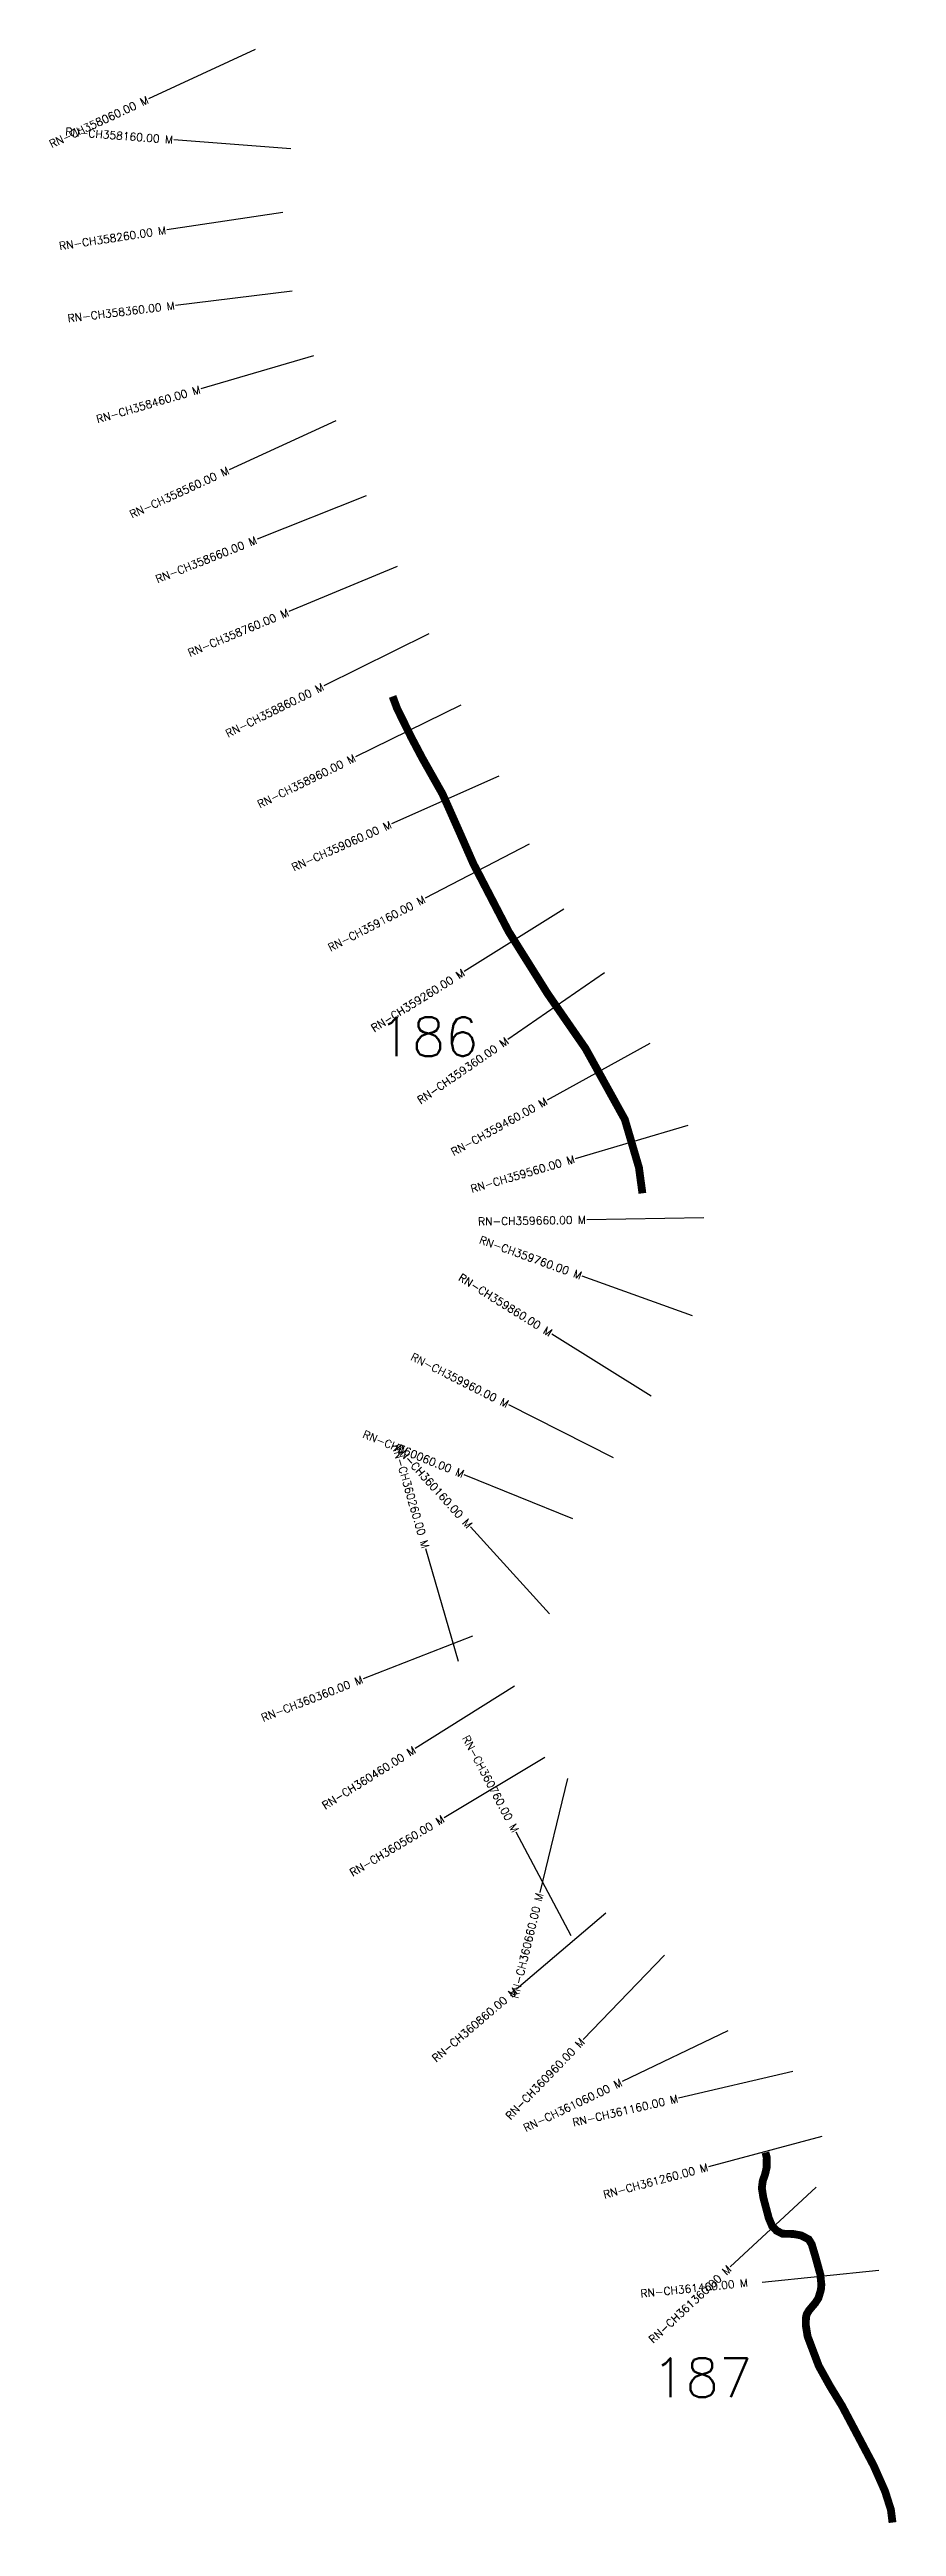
# Model space of a CAD drawing. Header units: metres. Extents: x 296861 to 300825, y 1972200 to 1975476.
# Drawn here: x 296861 to 297944, y 1972200 to 1975368 of the extents above; entities that cross this region are included whole.
import ezdxf
from ezdxf.enums import TextEntityAlignment as Align

# ---------------------------------------------------------------- set-up
doc = ezdxf.new("R2010")
doc.units = ezdxf.units.M
doc.header["$MEASUREMENT"] = 0
for name, color, linetype in [('ARTIFICIALLY PROTECTED', 4, 'Continuous'), ('CS', 134, 'Continuous'), ('CSMark', 6, 'Continuous')]:
    doc.layers.add(name, color=color, linetype=linetype)
doc.styles.get("Standard").update_dxf_attribs({"font": 'simplex.shx'})

msp = doc.modelspace()

# ---------------------------------------------------------------- linework, layer by layer
at = {"layer": 'ARTIFICIALLY PROTECTED', "const_width": 10, "flags": 128}
for points in [[(297300.1, 1974540.8), (297305.8, 1974525.4), (297323.8, 1974488.8), (297338.2, 1974461.5), (297363.9, 1974416), (297384.7, 1974369.3), (297403.3, 1974326.9), (297448.4, 1974240.1), (297498.1, 1974160.8), (297546.8, 1974090.4), (297597, 1973999.7), (297615.1, 1973938), (297619.5, 1973905.2)], [(297776.8, 1972678.4), (297778.5, 1972671.9), (297778.3, 1972658.8), (297776.3, 1972650.3), (297773.4, 1972642.1), (297772.2, 1972632.7), (297774.2, 1972620.3), (297781.1, 1972594.3), (297785.3, 1972584.4), (297790.9, 1972578.4), (297798.4, 1972574.5), (297812.4, 1972574.1), (297815.2, 1972573.6), (297822.2, 1972572.3), (297832.1, 1972567.3), (297835.9, 1972561.1), (297840.8, 1972544.8), (297847, 1972522.2), (297848.3, 1972509.3), (297847.7, 1972502.7), (297844.5, 1972491.9), (297840.6, 1972486), (297832.4, 1972476.2), (297829.5, 1972471.3), (297828.6, 1972467.2), (297828.5, 1972456.8), (297830.7, 1972443.2), (297845, 1972405.3), (297859.4, 1972379.4), (297874.6, 1972354.5), (297915.1, 1972278), (297929.7, 1972245.1), (297937.2, 1972221.5), (297939.3, 1972205)]]:
    msp.add_lwpolyline(points, dxfattribs=at)
at = {"layer": 'CS'}
for p, q in [((297124.2, 1975368.2), (296988.1, 1975305)), ((297169.9, 1975241.3), (297020.3, 1975252.7)), ((297159.6, 1975159.8), (297011.3, 1975137.4)), ((297171.5, 1975059.1), (297022.6, 1975041)), ((297198.8, 1974976.2), (297054.9, 1974934)), ((297227.5, 1974893.4), (297091.1, 1974830.8)), ((297266.2, 1974797.2), (297126.9, 1974741.7)), ((297306, 1974706.9), (297167.4, 1974649.3)), ((297346.4, 1974620.9), (297212, 1974554.3)), ((297387.3, 1974529.6), (297252.8, 1974463.3)), ((297435.8, 1974438.9), (297298.8, 1974377.9)), ((297474.8, 1974351.8), (297341.7, 1974282.6)), ((297518.9, 1974268.8), (297391.8, 1974189.1)), ((297570.9, 1974187.4), (297447.5, 1974102.1)), ((297628.8, 1974097), (297497.6, 1974024.4)), ((297677.5, 1973991.8), (297533.6, 1973949.5)), ((297698.2, 1973873.8), (297548.3, 1973871.4)), ((297683.4, 1973748.4), (297542.3, 1973799.3)), ((297630.9, 1973645.7), (297503.7, 1973725.2)), ((297582.5, 1973567), (297448.6, 1973634.5)), ((297530.6, 1973488.8), (297391.7, 1973545.3)), ((297500.6, 1973367.5), (297399.7, 1973478.5)), ((297384.5, 1973306.4), (297342.8, 1973450.5)), ((297402.3, 1973338.7), (297262.5, 1973284.3)), ((297456.1, 1973274.8), (297329.1, 1973195)), ((297494.7, 1973183.6), (297365.9, 1973106.6)), ((297523.8, 1973156.6), (297488.5, 1973010.9)), ((297528.6, 1972955.5), (297458.3, 1973087.9)), ((297572.6, 1972984.3), (297458.4, 1972887.1)), ((297647.9, 1972930.9), (297543.7, 1972822.9)), ((297728.8, 1972833.9), (297593.6, 1972769.1)), ((297811.9, 1972781.8), (297665.8, 1972747.8)), ((297848.9, 1972698.9), (297704.1, 1972660.1)), ((297841.5, 1972634.1), (297731.8, 1972531.9)), ((297921.8, 1972527.4), (297772.6, 1972512))]:
    msp.add_line(p, q, dxfattribs=at)

# ---------------------------------------------------------------- texts
at = {"char_height": 50, "attachment_point": 1}
for s, insert in [('186', (297281.6, 1974130.5)), ('187', (297631.7, 1972415.4))]:
    msp.add_mtext_dynamic_manual_height_columns(s, width=84.374, gutter_width=1, heights=[74.2], dxfattribs=dict(at, insert=insert))
at = {"layer": 'CSMark'}
for s, rotation, p in [('RN-CH358060.00 M', 24.8947, (296987.2, 1975304.6)), ('RN-CH358160.00 M', 355.6466, (297019.3, 1975252.8)), ('RN-CH358260.00 M', 8.5887, (297010.3, 1975137.3)), ('RN-CH358360.00 M', 6.939, (297021.6, 1975040.9)), ('RN-CH358460.00 M', 16.3548, (297054, 1974933.7)), ('RN-CH358560.00 M', 24.6474, (297090.2, 1974830.4)), ('RN-CH358660.00 M', 21.7261, (297125.9, 1974741.3)), ('RN-CH358760.00 M', 22.5707, (297166.5, 1974648.9)), ('RN-CH358860.00 M', 26.3843, (297211.1, 1974553.8)), ('RN-CH358960.00 M', 26.2422, (297251.9, 1974462.9)), ('RN-CH359060.00 M', 23.9775, (297297.9, 1974377.5)), ('RN-CH359160.00 M', 27.466, (297340.9, 1974282.1)), ('RN-CH359260.00 M', 32.0999, (297390.9, 1974188.6)), ('RN-CH359360.00 M', 34.6721, (297446.7, 1974101.5)), ('RN-CH359460.00 M', 28.955, (297496.7, 1974023.9)), ('RN-CH359560.00 M', 16.3657, (297532.6, 1973949.3)), ('RN-CH359660.00 M', 0.9247, (297547.3, 1973871.4)), ('RN-CH359760.00 M', 340.1896, (297541.4, 1973799.6)), ('RN-CH359860.00 M', 327.9795, (297502.8, 1973725.8)), ('RN-CH359960.00 M', 333.2379, (297447.7, 1973634.9)), ('RN-CH360060.00 M', 337.8608, (297390.7, 1973545.7)), ('RN-CH360260.00 M', 286.1481, (297342.5, 1973451.5)), ('RN-CH360160.00 M', 312.2559, (297399.1, 1973479.2)), ('RN-CH360360.00 M', 21.2624, (297261.5, 1973283.9)), ('RN-CH360760.00 M', 297.9643, (297457.8, 1973088.8)), ('RN-CH360460.00 M', 32.1681, (297328.2, 1973194.4)), ('RN-CH360560.00 M', 30.8816, (297365.1, 1973106.1)), ('RN-CH360660.00 M', 76.3806, (297488.2, 1973009.9)), ('RN-CH360860.00 M', 40.4172, (297457.6, 1972886.4)), ('RN-CH360960.00 M', 46.0434, (297543, 1972822.2)), ('RN-CH361060.00 M', 25.6272, (297592.7, 1972768.6)), ('RN-CH361160.00 M', 13.0853, (297664.8, 1972747.6)), ('RN-CH361260.00 M', 15.0023, (297703.1, 1972659.8)), ('RN-CH361460.00 M', 5.8965, (297754.4, 1972511.9)), ('RN-CH361360.00 M', 42.9504, (297731, 1972531.2))]:
    msp.add_text(s, height=10, rotation=rotation, dxfattribs=at).set_placement(p, align=Align.MIDDLE_RIGHT)

doc.saveas('drawing.dxf')
